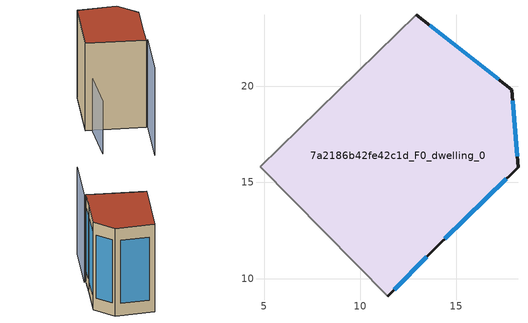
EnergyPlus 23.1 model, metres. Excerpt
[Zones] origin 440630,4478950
7a2186b42fe42c1d_F0_dwelling_0
 floor ground (EU_floor_Construction): 17.87,19.81 18.2,15.79 13.79,11.47 11.43,9.08 4.79,15.8 12.92,23.71 z0
 wall outside (EU_wall_Construction): 11.43,9.08 13.79,11.47 18.2,15.79 17.87,19.81 12.92,23.71 z0:15
 wall adiabatic (EU_wall_Construction): 12.92,23.71 4.79,15.8 11.43,9.08 z0:15
 window (EU_Window_Construction): 14.4,12.07 17.59,15.19 / 11.76,9.41 13.46,11.14 / 17.19,20.35 13.61,23.17 / 18.15,16.35 17.92,19.25 z2.08:12.92
 roof outside (EU_roof_Construction): 13.79,11.47 18.2,15.79 17.87,19.81 12.92,23.71 4.79,15.8 11.43,9.08 z15
shading: 11.6,8.91 4.78,2.18 z0:15; 12.92,23.71 0.19,8.77 z0:9
[Building]
EU S2 Campaign: North Axis=0; Terrain=City; Solar Distribution=FullExterior
[Site:Location]
Madrid: Latitude=40.5; Longitude=-3.5; Time Zone=1; Elevation=609
[SizingPeriod:WeatherFileDays]
AnnualSizingPeriod: Begin Month=1; Begin Day of Month=1; End Month=12; End Day of Month=31; Day of Week for Start Day=Monday; Use Weather File Daylight Saving Period=No; Use Weather File Rain and Snow Indicators=No
[MATERIAL]
EU_InternalMass_Material: Roughness=MediumRough; Thickness=0.1; Conductivity=1; Density=1800; Specific Heat=900; Thermal Absorptance=0.9; Solar Absorptance=0.7; Visible Absorptance=0.7
[MATERIAL:NOMASS] Roughness=MediumRough; Thermal Absorptance=0.9; Solar Absorptance=0.7; Visible Absorptance=0.7
Name | Thermal Resistance
EU_wall_NoMass | 1.60022
EU_roof_NoMass | 1.57597
EU_floor_NoMass | 0.470652
[WINDOWMATERIAL:SIMPLEGLAZINGSYSTEM]
EU_Window_SimpleGlazing: UFactor=3.28802; Solar Heat Gain Coefficient=0.85; Visible Transmittance=0.85
[CONSTRUCTION]
EU_wall_Construction: EU_wall_NoMass
EU_roof_Construction: EU_roof_NoMass
EU_floor_Construction: EU_floor_NoMass
EU_InternalMass_Construction: EU_InternalMass_Material
EU_Window_Construction: EU_Window_SimpleGlazing
[ZONE]
7a2186b42fe42c1d_F0_dwelling_0: Type=1; Multiplier=1; Ceiling Height=autocalculate; Volume=1608.35; Floor Area=autocalculate; Part of Total Floor Area=Yes
[INTERNALMASS]
7a2186b42fe42c1d_F0_dwelling_0_EU_InternalMass: Construction=EU_InternalMass_Construction; Zone or ZoneList=7a2186b42fe42c1d_F0_dwelling_0; Surface Area=107.223
[OTHEREQUIPMENT]
EU_Step8_InternalGain_7a2186b42fe42c1d_F0_dwelling_0_f000: Fuel Type=Electricity; Zone or ZoneList or Space or SpaceList=7a2186b42fe42c1d_F0_dwelling_0; Schedule=EU_Step8_GainSchedule_7a2186b42fe42c1d_F0_dwelling_0_f000; Design Level Calculation Method=Watts/Area; Power per Zone Floor Area=1; Fraction Latent=0; Fraction Radiant=0; Fraction Lost=0; Carbon Dioxide Generation Rate=0; EndUse Subcategory=EU_Step8_InternalGains
[ZONEVENTILATION:DESIGNFLOWRATE]
EU_ConstantAir_7a2186b42fe42c1d_F0_dwelling_0: Zone or ZoneList or Space or SpaceList=7a2186b42fe42c1d_F0_dwelling_0; Schedule=EU_AlwaysOn; Design Flow Rate Calculation Method=AirChanges/Hour; Air Changes per Hour=0.480704; Ventilation Type=Natural; Fan Pressure Rise=0; Fan Total Efficiency=1; Constant Term Coefficient=1; Temperature Term Coefficient=0; Velocity Term Coefficient=0; Velocity Squared Term Coefficient=0; Minimum Indoor Temperature=-100; Maximum Indoor Temperature=100; Delta Temperature=-100; Minimum Outdoor Temperature=-100; Maximum Outdoor Temperature=100; Maximum Wind Speed=40
[HVACTEMPLATE:THERMOSTAT]
EU_HeatOnly_7a2186b42fe42c1d_F0_dwelling_0: Constant Heating Setpoint=20; Constant Cooling Setpoint=50
[HVACTEMPLATE:ZONE:IDEALLOADSAIRSYSTEM]
7a2186b42fe42c1d_F0_dwelling_0: Template Thermostat=EU_HeatOnly_7a2186b42fe42c1d_F0_dwelling_0; System Availability Schedule=EU_AlwaysOn; Maximum Heating Supply Air Temperature=50; Minimum Cooling Supply Air Temperature=13; Maximum Heating Supply Air Humidity Ratio=0.0156; Minimum Cooling Supply Air Humidity Ratio=0.0077; Heating Limit=NoLimit; Cooling Limit=NoLimit; Heating Availability Schedule=EU_AlwaysOn; Cooling Availability Schedule=EU_CoolingOff; Dehumidification Control Type=ConstantSensibleHeatRatio; Cooling Sensible Heat Ratio=0.7; Dehumidification Setpoint=60; Humidification Control Type=None; Humidification Setpoint=30; Outdoor Air Method=None; Outdoor Air Flow Rate per Person=0.00944; Outdoor Air Flow Rate per Zone Floor Area=0; Outdoor Air Flow Rate per Zone=0; Demand Controlled Ventilation Type=None; Outdoor Air Economizer Type=NoEconomizer; Heat Recovery Type=None; Sensible Heat Recovery Effectiveness=0.7; Latent Heat Recovery Effectiveness=0.65
[SIZING:ZONE]
7a2186b42fe42c1d_F0_dwelling_0: Zone Cooling Design Supply Air Temperature Input Method=SupplyAirTemperature; Zone Cooling Design Supply Air Temperature=13; Zone Heating Design Supply Air Temperature Input Method=SupplyAirTemperature; Zone Heating Design Supply Air Temperature=50; Zone Cooling Design Supply Air Humidity Ratio=0.008; Zone Heating Design Supply Air Humidity Ratio=0.008; Cooling Design Air Flow Method=DesignDay; Cooling Design Air Flow Rate=0; Cooling Minimum Air Flow per Zone Floor Area=0.000762; Cooling Minimum Air Flow=0; Cooling Minimum Air Flow Fraction=0.2; Heating Design Air Flow Method=DesignDay; Heating Design Air Flow Rate=0; Heating Maximum Air Flow per Zone Floor Area=0.002032; Heating Maximum Air Flow=0.141576; Heating Maximum Air Flow Fraction=0.3; Account for Dedicated Outdoor Air System=No; Dedicated Outdoor Air System Control Strategy=NeutralSupplyAir; Dedicated Outdoor Air Low Setpoint Temperature for Design=autosize; Dedicated Outdoor Air High Setpoint Temperature for Design=autosize; Zone Load Sizing Method=Sensible Load Only No Latent Load; Zone Latent Cooling Design Supply Air Humidity Ratio Input Method=HumidityRatioDifference; Zone Cooling Design Supply Air Humidity Ratio Difference=0.005; Zone Latent Heating Design Supply Air Humidity Ratio Input Method=HumidityRatioDifference; Zone Humidification Design Supply Air Humidity Ratio Difference=0.005
[SCHEDULE:CONSTANT]
Name | Hourly Value
EU_AlwaysOn | 1
EU_CoolingOff | 0
[SCHEDULE:FILE]
EU_Step8_GainSchedule_7a2186b42fe42c1d_F0_dwelling_0_f000: File=../../schedules/7a2186b42fe42c1d/7a2186b42fe42c1d_F0_dwelling_0_f000_gain.csv; Column Number=1; Rows to Skip at Top=0; Number of Hours of Data=8760; Column Separator=Comma; Interpolate to Timestep=No; Minutes per Item=60; Adjust Schedule for Daylight Savings=Yes
